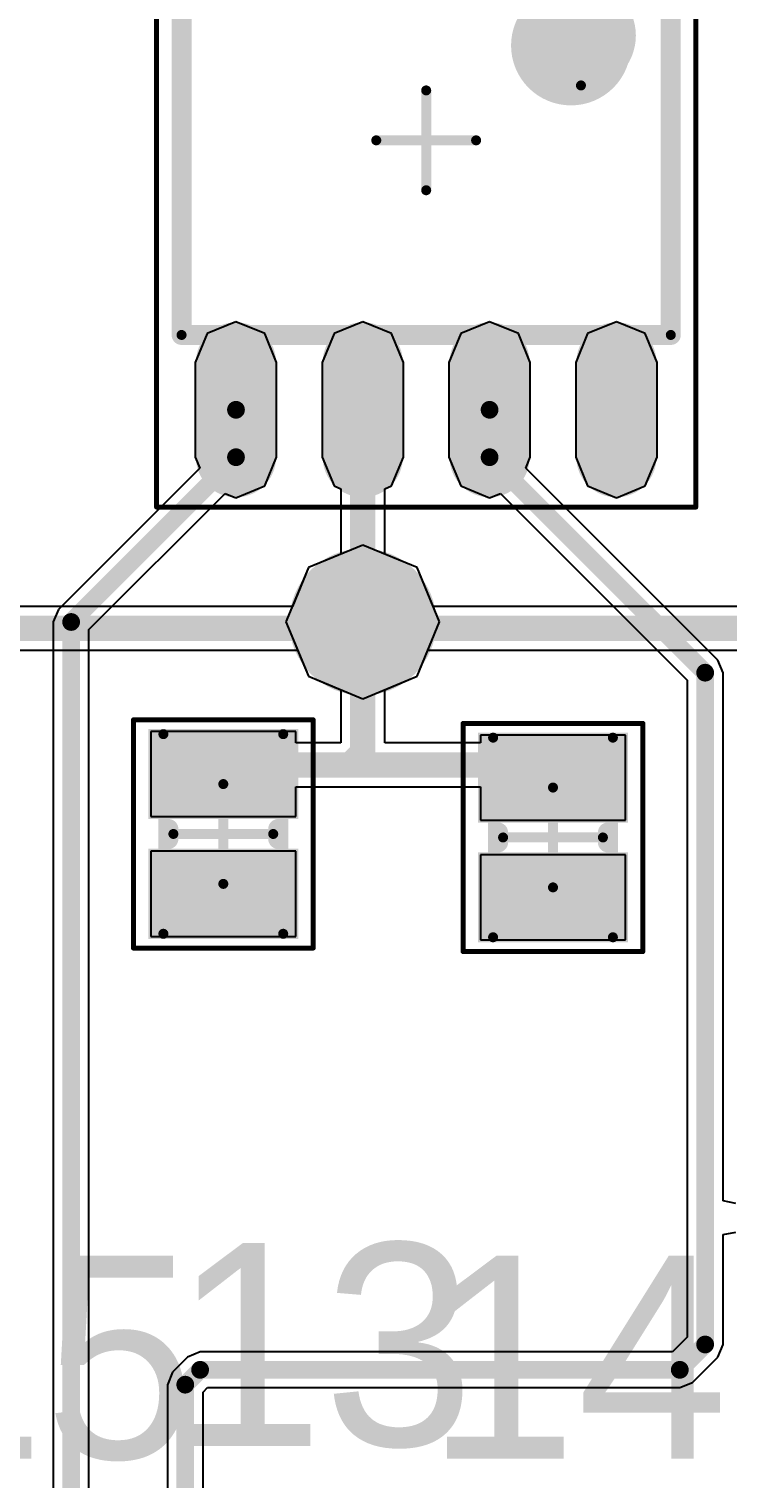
# Model space of a CAD drawing. Header units: millimetres. Extents: x 67 to 176, y 11 to 117.
# Drawn here: x 123.78 to 130.78, y 22.4 to 36.93 of the extents above; entities that cross this region are included whole.
import ezdxf

# ---------------------------------------------------------------- set-up
doc = ezdxf.new("R2010")
doc.units = ezdxf.units.MM
for name, color, linetype in [('BottomLayer', 5, 'Continuous'), ('BottomSolder', 6, 'Continuous'), ('Mechanical13', 56, 'Continuous'), ('Mechanical15', 56, 'Continuous'), ('MultiLayer', 9, 'Continuous'), ('TopLayer', 1, 'Continuous'), ('TopOverlay', 2, 'Continuous'), ('TopPaste', 8, 'Continuous'), ('TopSolder', 216, 'Continuous'), ('ViaHoleLayer', 16, 'Continuous')]:
    doc.layers.add(name, color=color, linetype=linetype)

# ---------------------------------------------------------------- blocks, each defined once
blk = doc.blocks.new('TC4428_48')
at = {"layer": 'Mechanical13', "const_width": 0.0999998}
for points in [[(-1.94999864, -2.45000018), (-1.94999864, 2.45000018)], [(1.95000118, 2.45000018), (-1.94999864, 2.45000018)], [(1.95000118, -2.45000018), (1.95000118, 2.45000018)], [(1.95000118, -2.45000018), (-1.94999864, -2.45000018)]]:
    blk.add_lwpolyline(points, dxfattribs=at)
at = {"layer": 'Mechanical13'}
for points, const_width in [([(-1.97499732, 2.45000018, 1), (-1.92499996, 2.45000018, 1)], 0.0499999), ([(-1.97499732, 2.45000018, 1), (-1.92499996, 2.45000018, 1)], 0.0499999), ([(1.9250025, 2.45000018, 1), (1.97499986, 2.45000018, 1)], 0.0499999), ([(1.9250025, 2.45000018, 1), (1.97499986, 2.45000018, 1)], 0.0499999), ([(-0.55000144, 1.54999944, 1), (-1.54999944, 1.54999944, 1)], 0.0999998), ([(-1.57499812, 1.54999944, 1), (-1.52500076, 1.54999944, 1)], 0.0499999), ([(-0.57500012, 1.54999944, 1), (-0.52500276, 1.54999944, 1)], 0.0499999), ([(-1.97499732, -2.45000018, 1), (-1.92499996, -2.45000018, 1)], 0.0499999), ([(-1.97499732, -2.45000018, 1), (-1.92499996, -2.45000018, 1)], 0.0499999), ([(1.9250025, -2.45000018, 1), (1.97499986, -2.45000018, 1)], 0.0499999), ([(1.9250025, -2.45000018, 1), (1.97499986, -2.45000018, 1)], 0.0499999)]:
    blk.add_lwpolyline(points, format="xyb", close=True, dxfattribs=dict(at, const_width=const_width))
at = {"layer": 'Mechanical15'}
for points, const_width in [([(-3.674999, -2.69999968), (-3.674999, 2.69999968)], 0.0499999), ([(3.67500154, 2.69999968), (-3.674999, 2.69999968)], 0.0499999), ([(3.67500154, -2.69999968), (3.67500154, 2.69999968)], 0.0499999), ([(0, -0.499999), (0, 0.499999)], 0.0999998), ([(0.50000154, 0), (-0.499999, 0)], 0.0999998), ([(3.67500154, -2.69999968), (-3.674999, -2.69999968)], 0.0499999)]:
    blk.add_lwpolyline(points, dxfattribs=dict(at, const_width=const_width))
for points, const_width in [([(-3.68749834, 2.69999968, 1), (-3.66249966, 2.69999968, 1)], 0.02499868), ([(-3.68749834, 2.69999968, 1), (-3.66249966, 2.69999968, 1)], 0.02499868), ([(3.6625022, 2.69999968, 1), (3.68750088, 2.69999968, 1)], 0.02499868), ([(3.6625022, 2.69999968, 1), (3.68750088, 2.69999968, 1)], 0.02499868), ([(-0.02499868, 0.499999, 1), (0.02499868, 0.499999, 1)], 0.0499999), ([(-0.5249976799999999, 0, 1), (-0.47500032, 0, 1)], 0.0499999), ([(0.47500286, 0, 1), (0.52500022, 0, 1)], 0.0499999), ([(-0.02499868, -0.499999, 1), (0.02499868, -0.499999, 1)], 0.0499999), ([(-3.68749834, -2.69999968, 1), (-3.66249966, -2.69999968, 1)], 0.02499868), ([(-3.68749834, -2.69999968, 1), (-3.66249966, -2.69999968, 1)], 0.02499868), ([(3.6625022, -2.69999968, 1), (3.68750088, -2.69999968, 1)], 0.02499868), ([(3.6625022, -2.69999968, 1), (3.68750088, -2.69999968, 1)], 0.02499868)]:
    blk.add_lwpolyline(points, format="xyb", close=True, dxfattribs=dict(at, const_width=const_width))
at = {"layer": 'TopLayer', "const_width": 0.5999987999999999}
for points in [[(-3.175, 1.905), (-2.22499936, 1.905)], [(2.22499936, 1.905), (3.175, 1.905)], [(-3.175, 0.635), (-2.22499936, 0.635)], [(2.22499936, 0.635), (3.175, 0.635)], [(-3.175, -0.635), (-2.22499936, -0.635)], [(2.22499936, -0.635), (3.175, -0.635)], [(-3.175, -1.905), (-2.22499936, -1.905)], [(2.22499936, -1.905), (3.175, -1.905)]]:
    blk.add_lwpolyline(points, dxfattribs=at)
at = {"layer": 'TopLayer', "const_width": 0.2999994}
for points in [[(-3.3249997, 1.905, 1), (-3.0250003, 1.905, 1)], [(-2.37499906, 1.905, 1), (-2.07499966, 1.905, 1)], [(2.07499966, 1.905, 1), (2.37499906, 1.905, 1)], [(3.0250003, 1.905, 1), (3.3249997, 1.905, 1)], [(-3.3249997, 0.635, 1), (-3.0250003, 0.635, 1)], [(-2.37499906, 0.635, 1), (-2.07499966, 0.635, 1)], [(2.07499966, 0.635, 1), (2.37499906, 0.635, 1)], [(3.0250003, 0.635, 1), (3.3249997, 0.635, 1)], [(-3.3249997, -0.635, 1), (-3.0250003, -0.635, 1)], [(-2.37499906, -0.635, 1), (-2.07499966, -0.635, 1)], [(2.07499966, -0.635, 1), (2.37499906, -0.635, 1)], [(3.0250003, -0.635, 1), (3.3249997, -0.635, 1)], [(-3.3249997, -1.905, 1), (-3.0250003, -1.905, 1)], [(-2.37499906, -1.905, 1), (-2.07499966, -1.905, 1)], [(2.07499966, -1.905, 1), (2.37499906, -1.905, 1)], [(3.0250003, -1.905, 1), (3.3249997, -1.905, 1)]]:
    blk.add_lwpolyline(points, format="xyb", close=True, dxfattribs=at)
at = {"layer": 'TopOverlay'}
for points, const_width in [([(-2.57499866, 2.75500084, 1), (-2.8250007, 2.75500084, 1)], 0.2499995), ([(-2.88749994, 2.75500084, 1), (-2.76250146, 2.75500084, 1)], 0.12499848), ([(-2.6374979, 2.75500084, 1), (-2.51249942, 2.75500084, 1)], 0.12499848), ([(-1.99999854, 2.45000018, 1), (-1.89999874, 2.45000018, 1)], 0.0999998), ([(-1.99999854, 2.45000018, 1), (-1.89999874, 2.45000018, 1)], 0.0999998), ([(1.90000128, 2.45000018, 1), (2.00000108, 2.45000018, 1)], 0.0999998), ([(1.90000128, 2.45000018, 1), (2.00000108, 2.45000018, 1)], 0.0999998), ([(-0.65000124, 1.44999964, 1), (-1.25000004, 1.44999964, 1)], 0.5999987999999999), ([(-1.39999974, 1.44999964, 1), (-1.10000034, 1.44999964, 1)], 0.2999994), ([(-0.8000009399999999, 1.44999964, 1), (-0.50000154, 1.44999964, 1)], 0.2999994), ([(-1.99999854, -2.45000018, 1), (-1.89999874, -2.45000018, 1)], 0.0999998), ([(-1.99999854, -2.45000018, 1), (-1.89999874, -2.45000018, 1)], 0.0999998), ([(1.90000128, -2.45000018, 1), (2.00000108, -2.45000018, 1)], 0.0999998), ([(1.90000128, -2.45000018, 1), (2.00000108, -2.45000018, 1)], 0.0999998)]:
    blk.add_lwpolyline(points, format="xyb", close=True, dxfattribs=dict(at, const_width=const_width))
at = {"layer": 'TopOverlay', "const_width": 0.1999996}
for points in [[(-1.94999864, -2.45000018), (-1.94999864, 2.45000018)], [(1.95000118, 2.45000018), (-1.94999864, 2.45000018)], [(1.95000118, -2.45000018), (1.95000118, 2.45000018)], [(1.95000118, -2.45000018), (-1.94999864, -2.45000018)]]:
    blk.add_lwpolyline(points, dxfattribs=at)
at = {"layer": 'TopPaste', "const_width": 0.5999987999999999}
for points in [[(-3.175, 1.905), (-2.22499936, 1.905)], [(2.22499936, 1.905), (3.175, 1.905)], [(-3.175, 0.635), (-2.22499936, 0.635)], [(2.22499936, 0.635), (3.175, 0.635)], [(-3.175, -0.635), (-2.22499936, -0.635)], [(2.22499936, -0.635), (3.175, -0.635)], [(-3.175, -1.905), (-2.22499936, -1.905)], [(2.22499936, -1.905), (3.175, -1.905)]]:
    blk.add_lwpolyline(points, dxfattribs=at)
at = {"layer": 'TopPaste', "const_width": 0.2999994}
for points in [[(-3.3249997, 1.905, 1), (-3.0250003, 1.905, 1)], [(-2.37499906, 1.905, 1), (-2.07499966, 1.905, 1)], [(2.07499966, 1.905, 1), (2.37499906, 1.905, 1)], [(3.0250003, 1.905, 1), (3.3249997, 1.905, 1)], [(-3.3249997, 0.635, 1), (-3.0250003, 0.635, 1)], [(-2.37499906, 0.635, 1), (-2.07499966, 0.635, 1)], [(2.07499966, 0.635, 1), (2.37499906, 0.635, 1)], [(3.0250003, 0.635, 1), (3.3249997, 0.635, 1)], [(-3.3249997, -0.635, 1), (-3.0250003, -0.635, 1)], [(-2.37499906, -0.635, 1), (-2.07499966, -0.635, 1)], [(2.07499966, -0.635, 1), (2.37499906, -0.635, 1)], [(3.0250003, -0.635, 1), (3.3249997, -0.635, 1)], [(-3.3249997, -1.905, 1), (-3.0250003, -1.905, 1)], [(-2.37499906, -1.905, 1), (-2.07499966, -1.905, 1)], [(2.07499966, -1.905, 1), (2.37499906, -1.905, 1)], [(3.0250003, -1.905, 1), (3.3249997, -1.905, 1)]]:
    blk.add_lwpolyline(points, format="xyb", close=True, dxfattribs=at)
at = {"layer": 'TopSolder', "const_width": 0.8031987999999999}
for points in [[(-3.175, 1.905), (-2.22499936, 1.905)], [(2.22499936, 1.905), (3.175, 1.905)], [(-3.175, 0.635), (-2.22499936, 0.635)], [(2.22499936, 0.635), (3.175, 0.635)], [(-3.175, -0.635), (-2.22499936, -0.635)], [(2.22499936, -0.635), (3.175, -0.635)], [(-3.175, -1.905), (-2.22499936, -1.905)], [(2.22499936, -1.905), (3.175, -1.905)]]:
    blk.add_lwpolyline(points, dxfattribs=at)
at = {"layer": 'TopSolder', "const_width": 0.4015993999999999}
for points in [[(-3.3757997, 1.905, 1), (-2.9742003, 1.905, 1)], [(-2.42579906, 1.905, 1), (-2.02419966, 1.905, 1)], [(2.02419966, 1.905, 1), (2.42579906, 1.905, 1)], [(2.9742003, 1.905, 1), (3.3757997, 1.905, 1)], [(-3.3757997, 0.635, 1), (-2.9742003, 0.635, 1)], [(-2.42579906, 0.635, 1), (-2.02419966, 0.635, 1)], [(2.02419966, 0.635, 1), (2.42579906, 0.635, 1)], [(2.9742003, 0.635, 1), (3.3757997, 0.635, 1)], [(-3.3757997, -0.635, 1), (-2.9742003, -0.635, 1)], [(-2.42579906, -0.635, 1), (-2.02419966, -0.635, 1)], [(2.02419966, -0.635, 1), (2.42579906, -0.635, 1)], [(2.9742003, -0.635, 1), (3.3757997, -0.635, 1)], [(-3.3757997, -1.905, 1), (-2.9742003, -1.905, 1)], [(-2.42579906, -1.905, 1), (-2.02419966, -1.905, 1)], [(2.02419966, -1.905, 1), (2.42579906, -1.905, 1)], [(2.9742003, -1.905, 1), (3.3757997, -1.905, 1)]]:
    blk.add_lwpolyline(points, format="xyb", close=True, dxfattribs=at)
blk = doc.blocks.new('C___2P__SM127P600_8N_82')
at = {"layer": 'Mechanical13', "const_width": 0.0999998}
for points in [[(-0.999998, 0.6000013399999999), (-0.999998, -0.5999987999999999)], [(-0.999998, 0.6000013399999999), (1.00000054, 0.6000013399999999)], [(1.00000054, 0.6000013399999999), (1.00000054, -0.5999987999999999)], [(-0.999998, -0.5999987999999999), (1.00000054, -0.5999987999999999)]]:
    blk.add_lwpolyline(points, dxfattribs=at)
at = {"layer": 'Mechanical13', "const_width": 0.0499999}
for points in [[(-1.02499668, 0.6000013399999999, 1), (-0.9749993199999999, 0.6000013399999999, 1)], [(-1.02499668, 0.6000013399999999, 1), (-0.9749993199999999, 0.6000013399999999, 1)], [(0.97500186, 0.6000013399999999, 1), (1.02499922, 0.6000013399999999, 1)], [(0.97500186, 0.6000013399999999, 1), (1.02499922, 0.6000013399999999, 1)], [(-1.02499668, -0.5999987999999999, 1), (-0.9749993199999999, -0.5999987999999999, 1)], [(-1.02499668, -0.5999987999999999, 1), (-0.9749993199999999, -0.5999987999999999, 1)], [(0.97500186, -0.5999987999999999, 1), (1.02499922, -0.5999987999999999, 1)], [(0.97500186, -0.5999987999999999, 1), (1.02499922, -0.5999987999999999, 1)]]:
    blk.add_lwpolyline(points, format="xyb", close=True, dxfattribs=at)
at = {"layer": 'Mechanical15'}
for points, const_width in [([(-1.143, 0.90000074), (-1.143, -0.8999982)], 0.0499999), ([(-1.143, 0.90000074), (1.143, 0.90000074)], 0.0499999), ([(1.143, 0.90000074), (1.143, -0.8999982)], 0.0499999), ([(0, 0.50000154), (0, -0.499999)], 0.0999998), ([(-0.499999, 0), (0.50000154, 0)], 0.0999998), ([(-1.143, -0.8999982), (1.143, -0.8999982)], 0.0499999)]:
    blk.add_lwpolyline(points, dxfattribs=dict(at, const_width=const_width))
for points, const_width in [([(-1.15549934, 0.90000074, 1), (-1.13050066, 0.90000074, 1)], 0.02499868), ([(-1.15549934, 0.90000074, 1), (-1.13050066, 0.90000074, 1)], 0.02499868), ([(1.13050066, 0.90000074, 1), (1.15549934, 0.90000074, 1)], 0.02499868), ([(1.13050066, 0.90000074, 1), (1.15549934, 0.90000074, 1)], 0.02499868), ([(-0.02499868, 0.50000154, 1), (0.02499868, 0.50000154, 1)], 0.0499999), ([(-0.5249976799999999, 0, 1), (-0.47500032, 0, 1)], 0.0499999), ([(0.47500286, 0, 1), (0.52500022, 0, 1)], 0.0499999), ([(-0.02499868, -0.499999, 1), (0.02499868, -0.499999, 1)], 0.0499999), ([(-1.15549934, -0.8999982, 1), (-1.13050066, -0.8999982, 1)], 0.02499868), ([(-1.15549934, -0.8999982, 1), (-1.13050066, -0.8999982, 1)], 0.02499868), ([(1.13050066, -0.8999982, 1), (1.15549934, -0.8999982, 1)], 0.02499868), ([(1.13050066, -0.8999982, 1), (1.15549934, -0.8999982, 1)], 0.02499868)]:
    blk.add_lwpolyline(points, format="xyb", close=True, dxfattribs=dict(at, const_width=const_width))
at = {"layer": 'TopLayer'}
for points in [[(-0.2499995, -0.6499986999999999), (-0.2499995, 0.6499986999999999), (-0.9499980999999998, -0.6499986999999999), (-0.9499980999999998, 0.6499986999999999)], [(0.95000064, -0.6499986999999999), (0.95000064, 0.6499986999999999), (0.25000204, -0.6499986999999999), (0.25000204, 0.6499986999999999)]]:
    blk.add_solid(points, dxfattribs=at)
at = {"layer": 'TopOverlay', "const_width": 0.1999996}
for points in [[(-0.0499999, 0.55000144), (0.05000244, 0.55000144)], [(-0.0499999, -0.5499989), (0.05000244, -0.5499989)]]:
    blk.add_lwpolyline(points, dxfattribs=at)
at = {"layer": 'TopOverlay', "const_width": 0.0999998}
for points in [[(-0.0999998, 0.55000144, 1), (0, 0.55000144, 1)], [(2.54e-06, 0.55000144, 1), (0.10000234, 0.55000144, 1)], [(-0.0999998, -0.5499989, 1), (0, -0.5499989, 1)], [(2.54e-06, -0.5499989, 1), (0.10000234, -0.5499989, 1)]]:
    blk.add_lwpolyline(points, format="xyb", close=True, dxfattribs=at)
at = {"layer": 'TopPaste'}
for points in [[(-0.2499995, -0.6499986999999999), (-0.2499995, 0.6499986999999999), (-0.9499980999999998, -0.6499986999999999), (-0.9499980999999998, 0.6499986999999999)], [(0.95000064, -0.6499986999999999), (0.95000064, 0.6499986999999999), (0.25000204, -0.6499986999999999), (0.25000204, 0.6499986999999999)]]:
    blk.add_solid(points, dxfattribs=at)
at = {"layer": 'TopSolder'}
for points in [[(-0.1483995, -0.7515987), (-0.1483995, 0.7515987), (-1.0515981, -0.7515987), (-1.0515981, 0.7515987)], [(1.05160064, -0.7515987), (1.05160064, 0.7515987), (0.14840204, -0.7515987), (0.14840204, 0.7515987)]]:
    blk.add_solid(points, dxfattribs=at)
blk = doc.blocks.new('C___2P__SM127P600_8N_87')
at = {"layer": 'Mechanical13', "const_width": 0.0999998}
for points in [[(-0.999998, 0.6000013399999999), (-0.999998, -0.5999987999999999)], [(-0.999998, 0.6000013399999999), (1.00000054, 0.6000013399999999)], [(1.00000054, 0.6000013399999999), (1.00000054, -0.5999987999999999)], [(-0.999998, -0.5999987999999999), (1.00000054, -0.5999987999999999)]]:
    blk.add_lwpolyline(points, dxfattribs=at)
at = {"layer": 'Mechanical13', "const_width": 0.0499999}
for points in [[(-1.02499668, 0.6000013399999999, 1), (-0.9749993199999999, 0.6000013399999999, 1)], [(-1.02499668, 0.6000013399999999, 1), (-0.9749993199999999, 0.6000013399999999, 1)], [(0.97500186, 0.6000013399999999, 1), (1.02499922, 0.6000013399999999, 1)], [(0.97500186, 0.6000013399999999, 1), (1.02499922, 0.6000013399999999, 1)], [(-1.02499668, -0.5999987999999999, 1), (-0.9749993199999999, -0.5999987999999999, 1)], [(-1.02499668, -0.5999987999999999, 1), (-0.9749993199999999, -0.5999987999999999, 1)], [(0.97500186, -0.5999987999999999, 1), (1.02499922, -0.5999987999999999, 1)], [(0.97500186, -0.5999987999999999, 1), (1.02499922, -0.5999987999999999, 1)]]:
    blk.add_lwpolyline(points, format="xyb", close=True, dxfattribs=at)
at = {"layer": 'Mechanical15'}
for points, const_width in [([(-1.143, 0.90000074), (-1.143, -0.8999982)], 0.0499999), ([(-1.143, 0.90000074), (1.143, 0.90000074)], 0.0499999), ([(1.143, 0.90000074), (1.143, -0.8999982)], 0.0499999), ([(0, 0.50000154), (0, -0.499999)], 0.0999998), ([(-0.499999, 0), (0.50000154, 0)], 0.0999998), ([(-1.143, -0.8999982), (1.143, -0.8999982)], 0.0499999)]:
    blk.add_lwpolyline(points, dxfattribs=dict(at, const_width=const_width))
for points, const_width in [([(-1.15549934, 0.90000074, 1), (-1.13050066, 0.90000074, 1)], 0.02499868), ([(-1.15549934, 0.90000074, 1), (-1.13050066, 0.90000074, 1)], 0.02499868), ([(1.13050066, 0.90000074, 1), (1.15549934, 0.90000074, 1)], 0.02499868), ([(1.13050066, 0.90000074, 1), (1.15549934, 0.90000074, 1)], 0.02499868), ([(-0.02499868, 0.50000154, 1), (0.02499868, 0.50000154, 1)], 0.0499999), ([(-0.5249976799999999, 0, 1), (-0.47500032, 0, 1)], 0.0499999), ([(0.47500286, 0, 1), (0.52500022, 0, 1)], 0.0499999), ([(-0.02499868, -0.499999, 1), (0.02499868, -0.499999, 1)], 0.0499999), ([(-1.15549934, -0.8999982, 1), (-1.13050066, -0.8999982, 1)], 0.02499868), ([(-1.15549934, -0.8999982, 1), (-1.13050066, -0.8999982, 1)], 0.02499868), ([(1.13050066, -0.8999982, 1), (1.15549934, -0.8999982, 1)], 0.02499868), ([(1.13050066, -0.8999982, 1), (1.15549934, -0.8999982, 1)], 0.02499868)]:
    blk.add_lwpolyline(points, format="xyb", close=True, dxfattribs=dict(at, const_width=const_width))
at = {"layer": 'TopLayer'}
for points in [[(-0.2499995, -0.6499986999999999), (-0.2499995, 0.6499986999999999), (-0.9499980999999998, -0.6499986999999999), (-0.9499980999999998, 0.6499986999999999)], [(0.95000064, -0.6499986999999999), (0.95000064, 0.6499986999999999), (0.25000204, -0.6499986999999999), (0.25000204, 0.6499986999999999)]]:
    blk.add_solid(points, dxfattribs=at)
at = {"layer": 'TopOverlay', "const_width": 0.1999996}
for points in [[(-0.0499999, 0.55000144), (0.05000244, 0.55000144)], [(-0.0499999, -0.5499989), (0.05000244, -0.5499989)]]:
    blk.add_lwpolyline(points, dxfattribs=at)
at = {"layer": 'TopOverlay', "const_width": 0.0999998}
for points in [[(-0.0999998, 0.55000144, 1), (0, 0.55000144, 1)], [(2.54e-06, 0.55000144, 1), (0.10000234, 0.55000144, 1)], [(-0.0999998, -0.5499989, 1), (0, -0.5499989, 1)], [(2.54e-06, -0.5499989, 1), (0.10000234, -0.5499989, 1)]]:
    blk.add_lwpolyline(points, format="xyb", close=True, dxfattribs=at)
at = {"layer": 'TopPaste'}
for points in [[(-0.2499995, -0.6499986999999999), (-0.2499995, 0.6499986999999999), (-0.9499980999999998, -0.6499986999999999), (-0.9499980999999998, 0.6499986999999999)], [(0.95000064, -0.6499986999999999), (0.95000064, 0.6499986999999999), (0.25000204, -0.6499986999999999), (0.25000204, 0.6499986999999999)]]:
    blk.add_solid(points, dxfattribs=at)
at = {"layer": 'TopSolder'}
for points in [[(-0.1483995, -0.7515987), (-0.1483995, 0.7515987), (-1.0515981, -0.7515987), (-1.0515981, 0.7515987)], [(1.05160064, -0.7515987), (1.05160064, 0.7515987), (0.14840204, -0.7515987), (0.14840204, 0.7515987)]]:
    blk.add_solid(points, dxfattribs=at)

msp = doc.modelspace()

# ---------------------------------------------------------------- linework, layer by layer
at = {"layer": 'BottomLayer'}
for p, q in [((127.127, 31.7577978), (126.58267038, 31.53232962)), ((127.67132962, 31.53232962), (127.127, 31.7577978)), ((126.58267038, 31.53232962), (126.42200268, 31.14444114)), ((127.83199732, 31.14444114), (127.67132962, 31.53232962)), ((126.42200268, 31.14444114), (119.90539392, 31.14444114)), ((134.09460608, 31.14444114), (127.83199732, 31.14444114)), ((119.95799732, 30.70455886), (126.47460608, 30.70455886)), ((126.47460608, 30.70455886), (126.58267038, 30.44367038)), ((127.67132962, 30.44367038), (127.77939392, 30.70455886)), ((127.77939392, 30.70455886), (134.04200268, 30.70455886)), ((126.58267038, 30.44367038), (127.127, 30.2182022)), ((127.127, 30.2182022), (127.67132962, 30.44367038))]:
    msp.add_line(p, q, dxfattribs=at)
for points, const_width in [([(126.8095, 30.988, 1), (127.4445, 30.988, 1)], 0.635), ([(127.0635, 30.988, 1), (127.1905, 30.988, 1)], 0.127), ([(127.0635, 30.988, 1), (127.1905, 30.988, 1)], 0.127), ([(127, 30.9245, 1), (127.127, 30.9245, 1)], 0.127), ([(127, 30.9245, 1), (127.127, 30.9245, 1)], 0.127), ([(127.127, 30.9245, 1), (127.254, 30.9245, 1)], 0.127), ([(127.127, 30.9245, 1), (127.254, 30.9245, 1)], 0.127)]:
    msp.add_lwpolyline(points, format="xyb", close=True, dxfattribs=dict(at, const_width=const_width))
at = {"layer": 'BottomLayer', "const_width": 0.254}
for points in [[(127.0635, 30.9245), (127.127, 30.988)], [(127.127, 30.988), (127.1905, 30.9245)], [(119.3165, 30.9245), (127.0635, 30.9245)], [(127.1905, 30.9245), (134.6835, 30.9245)]]:
    msp.add_lwpolyline(points, dxfattribs=at)
at = {"layer": 'BottomSolder', "const_width": 0.7366}
msp.add_lwpolyline([(126.7587, 30.988, 1), (127.4953, 30.988, 1)], format="xyb", close=True, dxfattribs=at)
at = {"layer": 'MultiLayer', "const_width": 0.635}
msp.add_lwpolyline([(126.8095, 30.988, 1), (127.4445, 30.988, 1)], format="xyb", close=True, dxfattribs=at)
at = {"layer": 'TopLayer'}
for p, q in [((125.56907068, 33.87692996), (125.44980498, 33.58900064)), ((125.857, 33.99619566), (125.56907068, 33.87692996)), ((126.14492932, 33.87692996), (125.857, 33.99619566)), ((126.26419502, 33.58900064), (126.14492932, 33.87692996)), ((126.83907068, 33.87692996), (126.71980498, 33.58900064)), ((127.127, 33.99619566), (126.83907068, 33.87692996)), ((127.41492932, 33.87692996), (127.127, 33.99619566)), ((127.53419502, 33.58900064), (127.41492932, 33.87692996)), ((128.10907068, 33.87692996), (127.98980498, 33.58900064)), ((128.397, 33.99619566), (128.10907068, 33.87692996)), ((128.68492932, 33.87692996), (128.397, 33.99619566)), ((128.80419502, 33.58900064), (128.68492932, 33.87692996)), ((129.37907068, 33.87692996), (129.25980498, 33.58900064)), ((129.667, 33.99619566), (129.37907068, 33.87692996)), ((129.95492932, 33.87692996), (129.667, 33.99619566)), ((130.07419502, 33.58900064), (129.95492932, 33.87692996)), ((125.44980498, 33.58900064), (125.44980498, 32.639)), ((126.26419502, 32.639), (126.26419502, 33.58900064)), ((126.71980498, 33.58900064), (126.71980498, 32.639)), ((127.53419502, 32.639), (127.53419502, 33.58900064)), ((127.98980498, 33.58900064), (127.98980498, 32.639)), ((128.80419502, 32.639), (128.80419502, 33.58900064)), ((129.25980498, 33.58900064), (129.25980498, 32.639)), ((130.07419502, 32.639), (130.07419502, 33.58900064)), ((125.44980498, 32.639), (125.49505, 32.52977238)), ((126.14492932, 32.35107068), (126.26419502, 32.639)), ((126.71980498, 32.639), (126.83907068, 32.35107068)), ((127.41492932, 32.35107068), (127.53419502, 32.639)), ((127.98980498, 32.639), (128.10907068, 32.35107068)), ((128.75895, 32.52976984), (128.80419502, 32.639)), ((129.25980498, 32.639), (129.37907068, 32.35107068)), ((129.95492932, 32.35107068), (130.07419502, 32.639)), ((125.49505, 32.52977238), (124.07964008, 31.11435992)), ((130.68236246, 30.60635992), (128.75895, 32.52976984)), ((124.3847017, 30.91398186), (125.74777238, 32.27705)), ((125.74777238, 32.27705), (125.857, 32.23180498)), ((125.857, 32.23180498), (126.14492932, 32.35107068)), ((126.83907068, 32.35107068), (126.90705886, 32.3229097)), ((126.90705886, 32.3229097), (126.90705886, 31.66669562)), ((127.34694114, 32.3229097), (127.41492932, 32.35107068)), ((127.34694114, 31.66669562), (127.34694114, 32.3229097)), ((128.10907068, 32.35107068), (128.397, 32.23180498)), ((128.397, 32.23180498), (128.50623016, 32.27705)), ((128.50623016, 32.27705), (130.3772983, 30.40597932)), ((129.37907068, 32.35107068), (129.667, 32.23180498)), ((129.667, 32.23180498), (129.95492932, 32.35107068)), ((126.58267038, 31.53232962), (126.3572022, 30.988)), ((126.90705886, 31.66669562), (126.58267038, 31.53232962)), ((127.67132962, 31.53232962), (127.34694114, 31.66669562)), ((127.8967978, 30.988), (127.67132962, 31.53232962)), ((124.07964008, 31.11435992), (124.0272983, 30.988)), ((124.0272983, 30.988), (124.0272983, 18.796)), ((126.3572022, 30.988), (126.58267038, 30.44367038)), ((127.67132962, 30.44367038), (127.8967978, 30.988)), ((124.3847017, 18.87001814), (124.3847017, 30.91398186)), ((130.7347017, 30.48), (130.68236246, 30.60635992)), ((126.58267038, 30.44367038), (126.90705886, 30.30930438)), ((127.34694114, 30.30930438), (127.67132962, 30.44367038)), ((130.3772983, 30.40597932), (130.3772983, 23.82302068)), ((130.7347017, 25.18790746), (130.7347017, 30.48)), ((126.90705886, 30.30930438), (126.90705886, 29.77594248)), ((127.34694114, 29.77594248), (127.34694114, 30.30930438)), ((126.4561987, 29.8901993), (125.0038013, 29.8901993)), ((125.0038013, 29.8901993), (125.0038013, 29.0378007)), ((126.4561987, 29.77594248), (126.4561987, 29.8901993)), ((129.7581987, 29.85520064), (128.3058013, 29.85520064)), ((128.3058013, 29.85520064), (128.3058013, 29.77594248)), ((129.7581987, 29.00280204), (129.7581987, 29.85520064)), ((126.90705886, 29.77594248), (126.4561987, 29.77594248)), ((128.3058013, 29.77594248), (127.34694114, 29.77594248)), ((126.4561987, 29.0378007), (126.4561987, 29.3360602)), ((126.4561987, 29.3360602), (128.3058013, 29.3360602)), ((128.3058013, 29.3360602), (128.3058013, 29.00280204)), ((125.0038013, 29.0378007), (126.4561987, 29.0378007)), ((128.3058013, 29.00280204), (129.7581987, 29.00280204)), ((126.4561987, 28.69019916), (125.0038013, 28.69019916)), ((125.0038013, 28.69019916), (125.0038013, 27.83780056)), ((126.4561987, 27.83780056), (126.4561987, 28.69019916)), ((129.7581987, 28.6552005), (128.3058013, 28.6552005)), ((128.3058013, 28.6552005), (128.3058013, 27.8028019)), ((129.7581987, 27.8028019), (129.7581987, 28.6552005)), ((125.0038013, 27.83780056), (126.4561987, 27.83780056)), ((128.3058013, 27.8028019), (129.7581987, 27.8028019)), ((130.8617017, 25.16264716), (130.7347017, 25.18790746)), ((130.7347017, 24.85009254), (130.8617017, 24.87535284)), ((130.7347017, 23.749), (130.7347017, 24.85009254)), ((130.3772983, 23.82302068), (130.22798186, 23.6737017)), ((130.68235992, 23.62263754), (130.7347017, 23.749)), ((125.3714282, 23.62135992), (125.22264008, 23.47256926)), ((125.49779066, 23.6737017), (125.3714282, 23.62135992)), ((130.22798186, 23.6737017), (125.49779066, 23.6737017)), ((130.42835992, 23.36864008), (130.68235992, 23.62263754)), ((125.22264008, 23.47256926), (125.1702983, 23.34620934)), ((125.1702983, 23.34620934), (125.1702983, 20.85089048)), ((125.5277017, 23.2721912), (125.57181134, 23.3162983)), ((125.5277017, 20.85089048), (125.5277017, 23.2721912)), ((125.57181134, 23.3162983), (130.302, 23.3162983)), ((130.302, 23.3162983), (130.42835992, 23.36864008))]:
    msp.add_line(p, q, dxfattribs=at)
for points, const_width in [([(125.857, 32.639), (125.857, 33.11400032)], 0.1778), ([(127.127, 30.988), (127.127, 33.11400032)], 0.254), ([(128.397, 32.639), (128.397, 33.11400032)], 0.1778), ([(124.206, 30.988), (125.857, 32.639)], 0.1778), ([(128.397, 32.639), (130.556, 30.48)], 0.1778), ([(127.127, 29.68300134), (127.127, 30.988)], 0.254), ([(124.206, 18.796), (124.206, 30.988)], 0.1778), ([(130.556, 23.749), (130.556, 30.48)], 0.1778), ([(127, 29.55600134), (127.127, 29.68300134)], 0.254), ([(125.603, 29.55600134), (127, 29.55600134)], 0.254), ([(127, 29.55600134), (128.905, 29.55600134)], 0.254), ([(130.302, 23.495), (130.556, 23.749)], 0.1778), ([(125.349, 23.34620934), (125.49779066, 23.495)], 0.1778), ([(125.49779066, 23.495), (130.302, 23.495)], 0.1778), ([(125.349, 20.193), (125.349, 23.34620934)], 0.1778)]:
    msp.add_lwpolyline(points, dxfattribs=dict(at, const_width=const_width))
for points, const_width in [([(125.81255, 33.11400032, 1), (125.90145, 33.11400032, 1)], 0.08889999999999999), ([(127.0635, 33.11400032, 1), (127.1905, 33.11400032, 1)], 0.127), ([(128.35255, 33.11400032, 1), (128.44145, 33.11400032, 1)], 0.08889999999999999), ([(125.81255, 32.639, 1), (125.90145, 32.639, 1)], 0.08889999999999999), ([(125.81255, 32.639, 1), (125.90145, 32.639, 1)], 0.08889999999999999), ([(128.35255, 32.639, 1), (128.44145, 32.639, 1)], 0.08889999999999999), ([(128.35255, 32.639, 1), (128.44145, 32.639, 1)], 0.08889999999999999), ([(126.8095, 30.988, 1), (127.4445, 30.988, 1)], 0.635), ([(127.0635, 30.988, 1), (127.1905, 30.988, 1)], 0.127), ([(127.0635, 30.988, 1), (127.1905, 30.988, 1)], 0.127), ([(124.16155, 30.988, 1), (124.25045, 30.988, 1)], 0.08889999999999999), ([(124.16155, 30.988, 1), (124.25045, 30.988, 1)], 0.08889999999999999), ([(130.51155, 30.48, 1), (130.60045, 30.48, 1)], 0.08889999999999999), ([(130.51155, 30.48, 1), (130.60045, 30.48, 1)], 0.08889999999999999), ([(127.0635, 29.68300134, 1), (127.1905, 29.68300134, 1)], 0.127), ([(127.0635, 29.68300134, 1), (127.1905, 29.68300134, 1)], 0.127), ([(125.5395, 29.55600134, 1), (125.6665, 29.55600134, 1)], 0.127), ([(126.9365, 29.55600134, 1), (127.0635, 29.55600134, 1)], 0.127), ([(126.9365, 29.55600134, 1), (127.0635, 29.55600134, 1)], 0.127), ([(126.9365, 29.55600134, 1), (127.0635, 29.55600134, 1)], 0.127), ([(128.8415, 29.55600134, 1), (128.9685, 29.55600134, 1)], 0.127), ([(130.51155, 23.749, 1), (130.60045, 23.749, 1)], 0.08889999999999999), ([(130.51155, 23.749, 1), (130.60045, 23.749, 1)], 0.08889999999999999), ([(125.45334066, 23.495, 1), (125.54224066, 23.495, 1)], 0.08889999999999999), ([(125.45334066, 23.495, 1), (125.54224066, 23.495, 1)], 0.08889999999999999), ([(130.25755, 23.495, 1), (130.34645, 23.495, 1)], 0.08889999999999999), ([(130.25755, 23.495, 1), (130.34645, 23.495, 1)], 0.08889999999999999), ([(125.30455, 23.34620934, 1), (125.39345, 23.34620934, 1)], 0.08889999999999999), ([(125.30455, 23.34620934, 1), (125.39345, 23.34620934, 1)], 0.08889999999999999)]:
    msp.add_lwpolyline(points, format="xyb", close=True, dxfattribs=dict(at, const_width=const_width))
at = {"layer": 'TopSolder', "const_width": 0.7366}
msp.add_lwpolyline([(126.7587, 30.988, 1), (127.4953, 30.988, 1)], format="xyb", close=True, dxfattribs=at)
at = {"layer": 'ViaHoleLayer', "const_width": 0.3556}
msp.add_lwpolyline([(126.9492, 30.988, 1), (127.3048, 30.988, 1)], format="xyb", close=True, dxfattribs=at)

# ---------------------------------------------------------------- block references
for name, p, rotation in [('TC4428_48', (127.762, 35.81399999999999), 270), ('C___2P__SM127P600_8N_82', (125.73, 28.86399866), 90), ('C___2P__SM127P600_8N_87', (129.032, 28.829), 90)]:
    msp.add_blockref(name, p, dxfattribs=dict(rotation=rotation))

# ---------------------------------------------------------------- texts
at = {"layer": 'TopOverlay'}
for s, p in [('13', (125.222, 22.733)), ('15', (122.428, 22.606)), ('14', (127.762, 22.606))]:
    msp.add_text(s, height=2.032, dxfattribs=at).set_placement(p)

doc.saveas('drawing.dxf')
